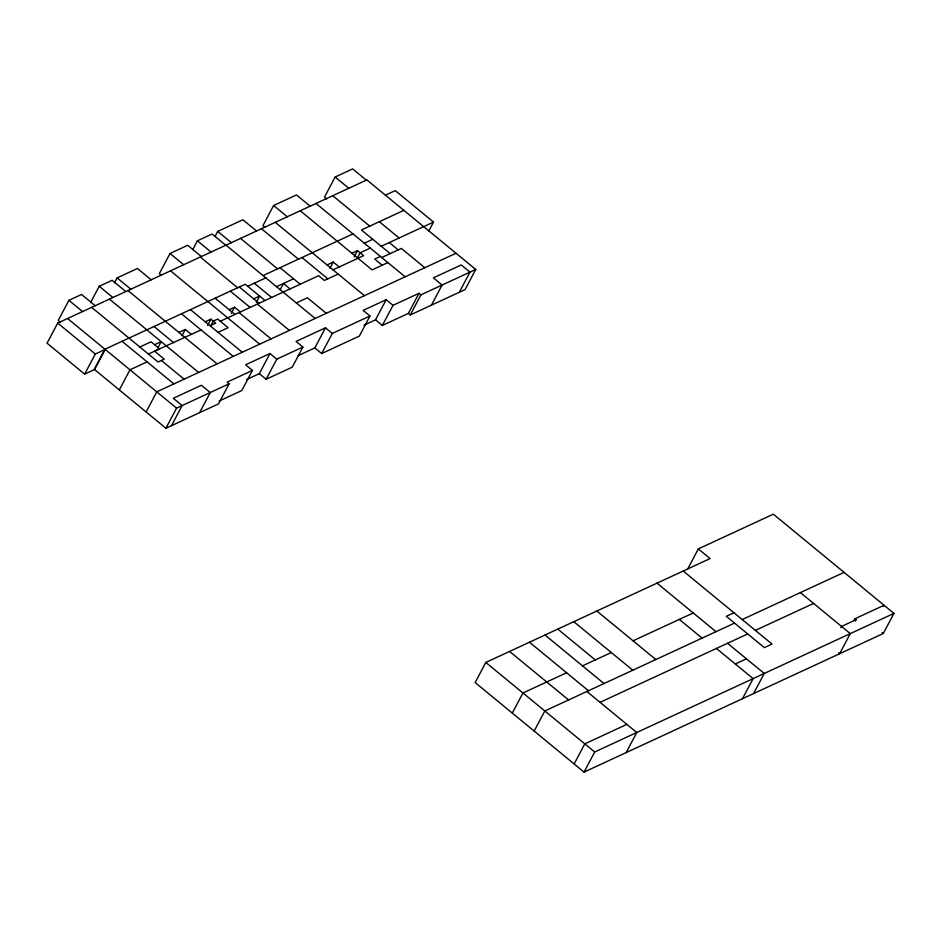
<?xml version="1.0" encoding="UTF-8"?>
<svg xmlns="http://www.w3.org/2000/svg" width="941" height="941" viewBox="0 0 941 941"><rect width="100%" height="100%" fill="white"/><g stroke="black" fill="none" stroke-linecap="round" stroke-linejoin="round"><path stroke-width="1.41" d="M95.217 305.707L81.549 294.474L68.905 300.332L58.248 320.446L60.353 322.175M364.014 325.151L375.518 319.822L382.352 325.445L408.37 313.4L410.276 314.964L465.077 289.581L475.734 269.455L366.849 179.907L57.707 323.081L47.05 343.206L84.655 374.13L94.547 369.542L105.204 349.429L95.312 354.016L84.655 374.13M90.583 302.626L99.24 286.276L112.132 280.3L125.8 291.545M114.449 282.935L117.107 277.901L137.445 268.491L151.183 279.795M201.374 256.528L187.718 245.295L170.015 253.494L159.358 273.619L161.464 275.348M192.729 249.624L197.387 240.825L212.101 234.003L225.769 245.248M475.734 269.455L420.933 294.839L419.027 293.274L393.009 305.319L386.175 299.709L363.155 310.365L369.989 315.988L332.314 333.432L325.48 327.809L296.074 341.43L302.908 347.053L276.795 359.144L269.961 353.522L245.625 364.79L252.459 370.413L227.11 382.152L229.122 383.799L218.465 403.924L165.922 428.249L119.319 389.915L129.976 369.801L147.09 361.873M215.054 236.438L217.724 231.404L242.86 219.759L256.528 231.004M157.853 347.947L161.182 341.654L154.571 344.712M182.001 335.725L185.33 329.444L191.388 334.42M146.114 411.958L156.771 391.844L456.02 253.247M207.573 325.445L210.902 319.164L215.736 323.139L210.078 325.762M310.154 206.161L296.486 194.928L273.619 205.514L262.962 225.64L265.068 227.369M210.596 326.127L213.254 321.104L217.653 319.07L228.134 327.68L218.077 332.338M165.922 428.249L176.579 408.135L229.122 383.799M171.474 425.685L182.131 405.559L173.297 398.29L201.421 385.269L210.255 392.538L199.61 412.652M231.227 313.482L234.556 307.201L240.343 311.965M256.281 302.367L259.61 296.074L253.658 298.838M366.355 180.143L352.687 168.898L335.125 177.026L324.48 197.151L326.586 198.88M280.136 289.757L283.464 283.464L290.099 288.922M252.459 370.413L241.802 390.539L219.135 401.042M246.495 379.576L259.304 373.648L269.961 353.522M259.304 373.648L266.138 379.27L276.795 359.144M329.915 268.338L333.243 262.045L339.219 266.962M302.908 347.053L292.251 367.178L266.138 379.27M354.192 256.94L357.521 250.647L363.614 255.658L333.008 269.832M357.462 257.822L360.132 252.8L370.272 248.106M298.203 355.627L314.835 347.935L325.48 327.809M314.835 347.935L321.669 353.557L332.314 333.432M369.989 315.988L359.344 336.102L321.669 353.557M375.518 319.822L386.175 299.709M428.861 230.874L433.519 222.076L395.279 190.623L385.422 195.187M382.352 325.445L393.009 305.319M408.37 313.4L419.027 293.274M410.276 314.964L420.933 294.839M431.46 305.143L442.105 285.029L433.378 277.842L461.231 264.939L469.971 272.125L459.314 292.251M698.34 548.897L710.09 558.566L485.803 662.44L475.158 682.554L584.043 772.102L883.293 633.505L893.95 613.391L773.314 514.174L698.34 548.897L687.683 569.011M512.304 713.102L522.961 692.988L566.611 672.768M534.159 731.086L544.815 710.961L734.533 623.095M574.151 763.963L584.796 743.849L626.871 724.382M584.043 772.102L594.7 751.988L893.95 613.391M626.106 752.635L636.763 732.521L586.866 691.482M742.473 698.74L753.118 678.626L716.407 648.431M753.612 693.576L764.257 673.462L727.546 643.279M840.889 627.682L841.548 626.424L856.004 619.731L854.863 618.79L854.205 620.048M855.345 620.989L856.004 619.731M883.411 606.522L884.07 605.263L854.863 618.79M263.01 275.572L352.993 233.897M403.854 210.337L361.438 229.98L390.174 253.611M247.695 286.276L265.821 277.877M139.821 346.994L151.031 341.806L159.605 348.852L148.396 354.051M364.32 243.213L372.765 239.296M276.525 286.676L293.568 278.795M178.872 332.432L185.33 329.444M229.134 309.707L234.556 307.201M351.887 253.258L357.521 250.647M327.033 264.927L333.243 262.045M205.232 321.787L210.902 319.164M381.246 246.271L433.519 222.076M201.08 329.938L154.583 351.181L164.263 359.144L158.076 362.003L91.642 307.366M220.3 321.234L318.599 275.725L324.351 280.442L338.137 274.054M380.376 256.411L374.683 259.057L382.187 265.221M381.728 257.528L401.348 248.436L424.791 267.714M296.286 302.931L307.425 297.768L326.327 313.318M387.88 262.586L372.118 269.891L300.226 210.772M633.07 640.821L693.235 612.956M582.503 665.863L611.297 652.536M733.98 612.779L726.311 616.331L764.363 647.631L772.032 644.079L683.201 571.022M742.202 619.543L844.065 572.375M600.052 702.327L747.719 633.94M755.388 630.388L813.589 603.428M735.309 663.981L746.448 658.818M335.125 177.026L348.793 188.271M882.058 632.493L883.293 633.505M379.329 221.7L399.137 237.991M332.749 195.704L369.754 226.134M389.268 242.566L398.196 249.906M800.415 592.595L850.288 633.611L839.643 653.724L838.549 652.831M315.988 203.468L405.159 276.795M273.619 205.514L287.287 216.759M275.243 222.335L364.426 295.662M301.967 257.528L327.856 278.818M261.433 228.734L298.438 259.163M280.053 267.679L300.203 284.253M240.567 238.402L277.56 268.832M657.006 583.149L716.007 631.682M217.724 231.404L231.392 242.649M226.005 245.142L315.188 318.47M679.308 619.401L702.08 638.127M254.293 283.217L271.643 297.474M197.387 240.825L211.055 252.059M265.033 300.532L245.225 284.253L104.945 349.217L94.288 369.331L119.319 389.915M239.273 287.005L259.081 303.296M200.315 257.034L237.661 287.758M257.375 304.084L289.393 330.42M230.322 291.145L250.13 307.436M170.015 253.494L183.671 264.727M239.061 312.565L271.079 338.901M596.829 611.015L655.842 659.547M215.124 298.191L234.932 314.47M170.533 270.832L259.704 344.171M573.787 621.695L632.799 670.215M190.447 309.624L242.272 352.24M181.437 313.788L233.274 356.404M557.778 629.106L595.277 659.947M117.107 277.901L130.858 289.205M127.952 290.546L217.124 363.885M545.004 635.022L604.004 683.554M153.983 326.503L173.614 342.653M99.24 286.276L112.908 297.521M529.465 642.221L588.478 690.741M109.45 299.12L198.633 372.448M161.358 360.485L184.107 379.176M509.575 651.431L568.587 699.951M122.059 341.289L173.885 383.904M68.905 300.332L82.573 311.565M67.599 318.505L176.579 408.135M485.803 662.44L594.7 751.988M57.707 323.081L95.312 354.016"/></g></svg>
